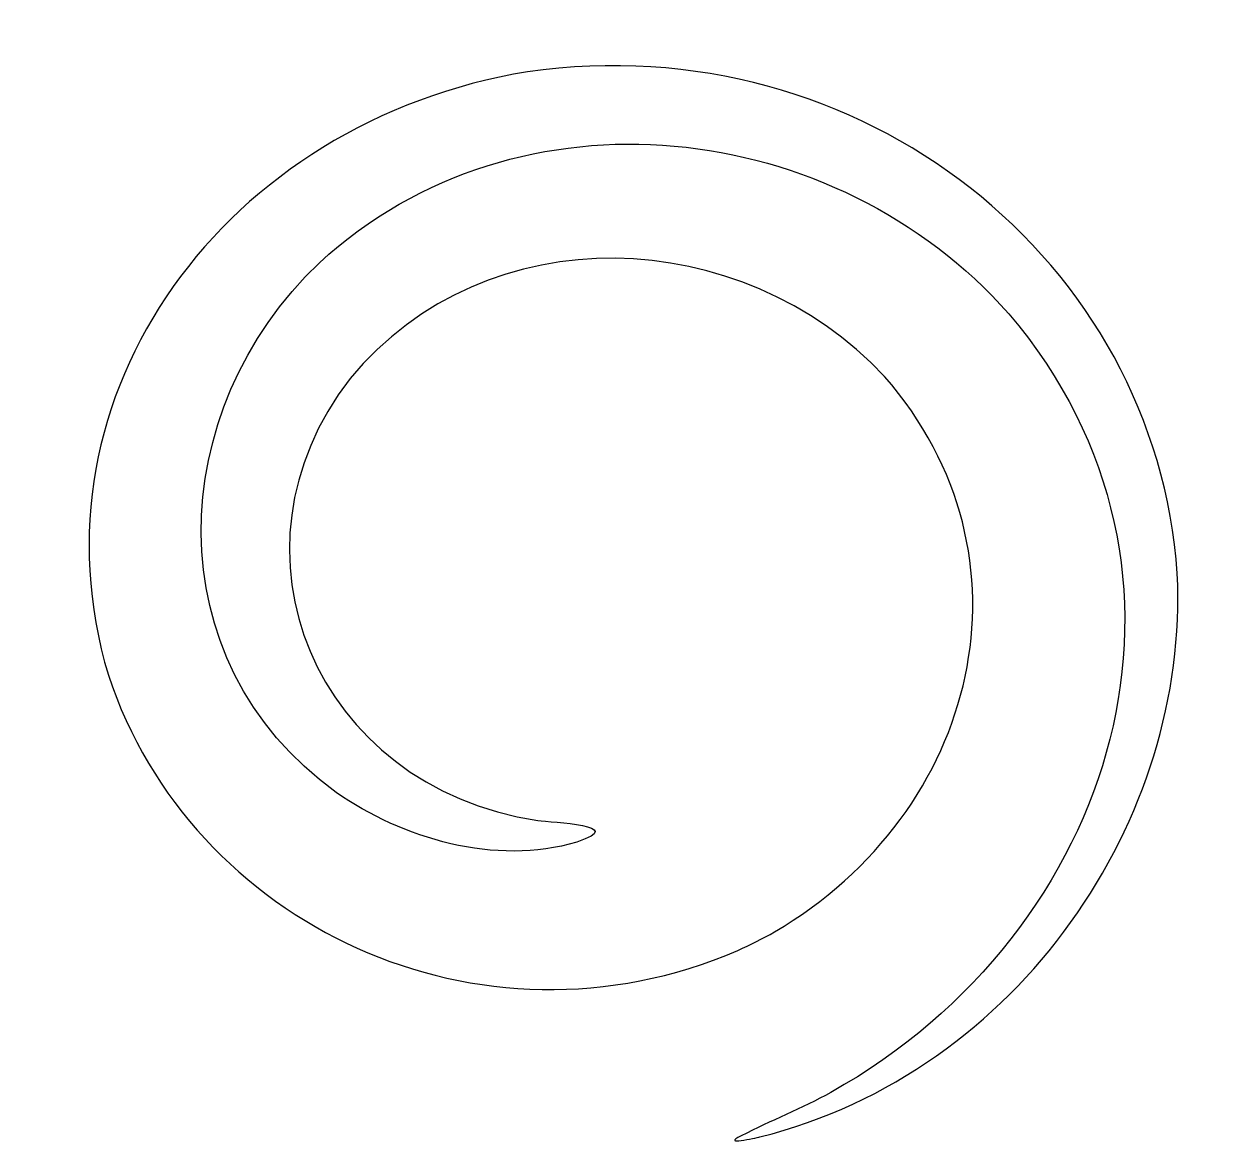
# Model space of a CAD drawing. Header units: centimetres. Extents: x -7.4 to 7.2, y -6.5 to 7.
import ezdxf

# ---------------------------------------------------------------- set-up
doc = ezdxf.new("R2010")
doc.units = ezdxf.units.CM
doc.header["$MEASUREMENT"] = 0
doc.layers.add('Camada 1', color=7, linetype='Continuous')

msp = doc.modelspace()

# ---------------------------------------------------------------- linework, layer by layer
at = {"layer": 'Camada 1'}
msp.add_open_spline([(1.26181, -4.1906), (-1.86435, -5.53606), (-5.34211, -3.87498), (-6.34107, -0.86826), (-6.34107, -0.86826), (-7.35847, 2.52545), (-4.92103, 5.81721), (-1.27967, 6.41519), (-1.27967, 6.41519), (2.76843, 6.99037), (6.31239, 4.12149), (6.56594, 0.35793), (6.56594, 0.35793), (6.71474, -2.59606), (4.66327, -5.65499), (1.52687, -6.44078), (1.52687, -6.44078), (1.4794, -6.45285), (1.04792, -6.54963), (1.30121, -6.4284), (1.30121, -6.4284), (1.65864, -6.24549), (2.03127, -6.09812), (2.38441, -5.90341), (2.38441, -5.90341), (5.85537, -3.95584), (7.17776, 0.38367), (4.53209, 3.49343), (4.53209, 3.49343), (2.44537, 5.85608), (-1.37889, 6.32399), (-3.79319, 4.11009), (-3.79319, 4.11009), (-5.66147, 2.32487), (-5.7986, -0.68466), (-3.58967, -2.28283), (-3.58967, -2.28283), (-2.78983, -2.84036), (-1.66866, -3.17577), (-0.68436, -2.88201), (-0.68436, -2.88201), (-0.03986, -2.67011), (-0.98863, -2.64738), (-1.15606, -2.62237), (-1.15606, -2.62237), (-3.85288, -2.21377), (-5.03459, 0.64269), (-3.42155, 2.71219), (-3.42155, 2.71219), (-1.77539, 4.70633), (1.31285, 4.57893), (3.03074, 2.73791), (3.03074, 2.73791), (4.92746, 0.57282), (4.17438, -2.51534), (1.70293, -3.96735), (1.70293, -3.96735), (1.55828, -4.04638), (1.41104, -4.12086), (1.26181, -4.1906), (1.26181, -4.1906), (1.26181, -4.1906), (1.26181, -4.1906), (1.26181, -4.1906)], degree=3, knots=[0, 0, 0, 0, 0.05882353, 0.05882353, 0.05882353, 0.05882353, 0.11764706, 0.11764706, 0.11764706, 0.11764706, 0.17647059, 0.17647059, 0.17647059, 0.17647059, 0.23529412, 0.23529412, 0.23529412, 0.23529412, 0.29411765, 0.29411765, 0.29411765, 0.29411765, 0.35294118, 0.35294118, 0.35294118, 0.35294118, 0.41176471, 0.41176471, 0.41176471, 0.41176471, 0.47058824, 0.47058824, 0.47058824, 0.47058824, 0.52941176, 0.52941176, 0.52941176, 0.52941176, 0.58823529, 0.58823529, 0.58823529, 0.58823529, 0.64705882, 0.64705882, 0.64705882, 0.64705882, 0.70588235, 0.70588235, 0.70588235, 0.70588235, 0.76470588, 0.76470588, 0.76470588, 0.76470588, 0.82352941, 0.82352941, 0.82352941, 0.82352941, 0.88235294, 0.88235294, 0.88235294, 0.88235294, 1, 1, 1, 1], dxfattribs=at)

doc.saveas('drawing.dxf')
